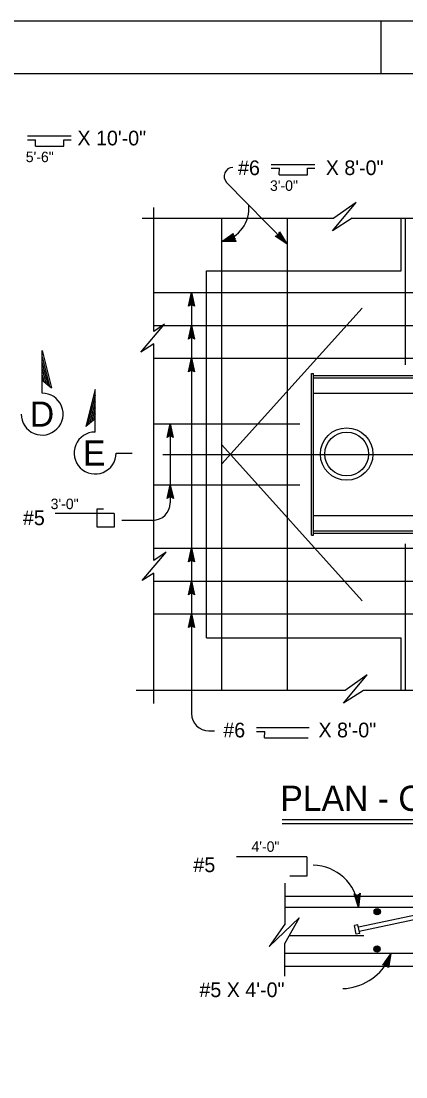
# Model space of a CAD drawing. Extents: x 0 to 2.83, y 0 to 1.83.
# Drawn here: x 0.902 to 1.207, y 0.995 to 1.833 of the extents above; entities that cross this region are included whole.
import ezdxf

# ---------------------------------------------------------------- set-up
doc = ezdxf.new("R2010")
doc.units = 0
for name, color, linetype in [('10 Sheet Format', 7, 'Continuous'), ('201 Center and Station Line', 7, 'Continuous'), ('210 Border', 7, 'Continuous'), ('212 Leaders and Dim Lines', 7, 'Continuous'), ('214 Text and Titles', 7, 'Continuous'), ('216 Rebar', 7, 'Continuous'), ('220 Structural Steel', 7, 'Continuous'), ('241 Concrete', 7, 'Continuous'), ('Default', 7, 'Continuous')]:
    doc.layers.add(name, color=color, linetype=linetype)

msp = doc.modelspace()

# ---------------------------------------------------------------- linework, layer by layer
at = {"layer": '10 Sheet Format'}
msp.add_lwpolyline([(0, 0), (2.83333, 0), (2.83333, 1.83333), (0, 1.83333)], close=True, dxfattribs=at)
at = {"layer": '201 Center and Station Line'}
msp.add_line((1.01442, 1.48922), (1.68502, 1.48922), dxfattribs=at)
at = {"layer": '210 Border'}
for p, q in [((1.1875, 1.83333), (1.1875, 1.79167)), ((0.08333, 1.79167), (2.79167, 1.79167))]:
    msp.add_line(p, q, dxfattribs=at)
at = {"layer": '212 Leaders and Dim Lines'}
for p, q in [((1.06493, 1.70523), (1.1128, 1.65645)), ((1.06126, 1.65815), (1.0702, 1.66475)), ((1.06145, 1.65841), (1.07156, 1.66301)), ((1.07154, 1.66076), (1.06354, 1.65916)), ((1.06355, 1.65917), (1.07007, 1.66398)), ((1.06391, 1.65894), (1.07128, 1.66229)), ((1.06582, 1.66017), (1.07003, 1.66328)), ((1.07089, 1.66119), (1.06582, 1.66017)), ((1.06633, 1.65944), (1.0711, 1.66161)), ((1.06811, 1.66118), (1.06991, 1.66251)), ((1.07034, 1.66163), (1.06811, 1.66118)), ((1.06878, 1.65996), (1.07082, 1.66088)), ((1.0702, 1.66475), (1.06985, 1.66196)), ((1.06985, 1.66196), (1.07216, 1.66033)), ((1.0702, 1.66475), (1.0702, 1.66475)), ((1.07156, 1.66301), (1.07064, 1.66036)), ((1.07156, 1.66301), (1.07156, 1.66301)), ((1.10349, 1.66251), (1.10621, 1.66316)), ((1.1128, 1.65645), (1.10349, 1.66251)), ((1.10349, 1.66251), (1.10349, 1.66251)), ((1.11103, 1.65824), (1.10425, 1.66266)), ((1.10931, 1.66002), (1.10492, 1.66287)), ((1.10756, 1.6618), (1.10568, 1.66302)), ((1.10621, 1.66316), (1.10693, 1.66589)), ((1.10635, 1.66374), (1.10756, 1.6618)), ((1.10658, 1.66441), (1.10931, 1.66002)), ((1.10675, 1.66516), (1.11105, 1.65823)), ((1.10693, 1.66589), (1.10693, 1.66589)), ((1.10693, 1.66589), (1.1128, 1.65645)), ((1.07216, 1.66033), (1.06126, 1.65815)), ((1.06126, 1.65815), (1.06126, 1.65815)), ((1.07256, 1.65829), (1.06145, 1.65841)), ((1.06145, 1.65841), (1.06145, 1.65841)), ((1.07205, 1.65884), (1.06389, 1.65893)), ((1.0715, 1.65938), (1.06633, 1.65944)), ((1.07105, 1.65993), (1.06878, 1.65996)), ((1.07064, 1.66036), (1.07256, 1.65829)), ((1.07216, 1.66033), (1.07216, 1.66033)), ((1.07256, 1.65829), (1.07256, 1.65829)), ((1.1128, 1.65645), (1.1128, 1.65645)), ((1.03469, 1.60685), (1.03711, 1.6177)), ((1.03533, 1.60724), (1.03711, 1.6152)), ((1.03598, 1.60766), (1.03711, 1.6127)), ((1.03661, 1.60798), (1.0371, 1.6102)), ((1.0371, 1.6102), (1.03759, 1.60802)), ((1.03711, 1.6177), (1.03711, 1.28338)), ((1.03711, 1.6177), (1.03711, 1.6177)), ((1.03711, 1.6177), (1.03952, 1.60685)), ((1.03711, 1.6127), (1.03824, 1.60759)), ((1.03712, 1.61518), (1.03887, 1.60727)), ((1.03711, 1.60829), (1.03469, 1.60685)), ((1.03469, 1.60685), (1.03469, 1.60685)), ((1.03952, 1.60685), (1.03711, 1.60829)), ((1.03952, 1.60685), (1.03952, 1.60685)), ((1.03469, 1.58081), (1.03711, 1.59166)), ((1.03533, 1.5812), (1.03711, 1.58917)), ((1.03598, 1.58162), (1.0371, 1.58666)), ((1.0371, 1.58666), (1.03824, 1.58156)), ((1.03711, 1.59166), (1.03711, 1.59166)), ((1.03711, 1.59166), (1.03952, 1.58081)), ((1.03712, 1.58914), (1.03887, 1.58123)), ((1.03711, 1.58226), (1.03469, 1.58081)), ((1.03469, 1.58081), (1.03469, 1.58081)), ((1.03661, 1.58194), (1.0371, 1.58417)), ((1.0371, 1.58417), (1.03759, 1.58198)), ((1.03952, 1.58081), (1.03711, 1.58226)), ((1.03952, 1.58081), (1.03952, 1.58081)), ((1.03469, 1.55477), (1.03711, 1.56562)), ((1.03533, 1.55516), (1.03711, 1.56312)), ((1.03598, 1.55558), (1.03711, 1.56062)), ((1.03711, 1.56562), (1.03711, 1.56562)), ((1.03711, 1.56562), (1.03952, 1.55477)), ((1.03711, 1.56062), (1.03824, 1.55551)), ((1.03712, 1.5631), (1.03887, 1.55519)), ((1.03711, 1.55621), (1.03469, 1.55477)), ((1.03469, 1.55477), (1.03469, 1.55477)), ((1.03661, 1.5559), (1.0371, 1.55812)), ((1.0371, 1.55812), (1.03759, 1.55594)), ((1.03952, 1.55477), (1.03711, 1.55621)), ((1.03952, 1.55477), (1.03952, 1.55477)), ((1.01776, 1.50268), (1.02019, 1.51353)), ((1.0184, 1.50307), (1.02018, 1.51103)), ((1.02019, 1.51353), (1.02019, 1.45069)), ((1.02019, 1.51353), (1.02019, 1.51353)), ((1.02019, 1.51353), (1.02259, 1.50268)), ((1.02019, 1.51101), (1.02194, 1.5031)), ((1.02019, 1.50413), (1.01776, 1.50268)), ((1.01776, 1.50268), (1.01776, 1.50268)), ((1.01905, 1.5035), (1.02018, 1.50853)), ((1.01968, 1.50381), (1.02018, 1.50603)), ((1.02018, 1.50853), (1.02131, 1.50342)), ((1.02018, 1.50603), (1.02066, 1.50385)), ((1.02259, 1.50268), (1.02019, 1.50413)), ((1.02259, 1.50268), (1.02259, 1.50268)), ((1.01787, 1.45426), (1.02029, 1.46511)), ((1.01851, 1.45465), (1.02029, 1.46261)), ((1.01916, 1.45507), (1.02028, 1.46011)), ((1.02028, 1.46011), (1.02142, 1.455)), ((1.02029, 1.46511), (1.02029, 1.46511)), ((1.02029, 1.46511), (1.0227, 1.45426)), ((1.02029, 1.46259), (1.02204, 1.45468)), ((1.02029, 1.4557), (1.01787, 1.45426)), ((1.01787, 1.45426), (1.01787, 1.45426)), ((1.01979, 1.45539), (1.02028, 1.45761)), ((1.02028, 1.45761), (1.02077, 1.45543)), ((1.0227, 1.45426), (1.02029, 1.4557)), ((1.02269, 1.45426), (1.02269, 1.45426)), ((0.9819, 1.43681), (1.00629, 1.43681)), ((1.03469, 1.40373), (1.03711, 1.41458)), ((1.03534, 1.40412), (1.03711, 1.41208)), ((1.03599, 1.40454), (1.03711, 1.40958)), ((1.03711, 1.41458), (1.03711, 1.41458)), ((1.03711, 1.41458), (1.03952, 1.40373)), ((1.03711, 1.40958), (1.03824, 1.40447)), ((1.03712, 1.41206), (1.03887, 1.40415)), ((1.03711, 1.40517), (1.03469, 1.40373)), ((1.03469, 1.40373), (1.03469, 1.40373)), ((1.03661, 1.40486), (1.03711, 1.40708)), ((1.03711, 1.40708), (1.03759, 1.40489)), ((1.03952, 1.40373), (1.03711, 1.40517)), ((1.03952, 1.40373), (1.03952, 1.40373)), ((1.03469, 1.37776), (1.03712, 1.38861)), ((1.03534, 1.37815), (1.03711, 1.38611)), ((1.03712, 1.38861), (1.03712, 1.38861)), ((1.03712, 1.38861), (1.03952, 1.37776)), ((1.03712, 1.38609), (1.03887, 1.37818)), ((1.03712, 1.37921), (1.03469, 1.37776)), ((1.03469, 1.37776), (1.03469, 1.37776)), ((1.03599, 1.37857), (1.03711, 1.38361)), ((1.03661, 1.37889), (1.03711, 1.38111)), ((1.03711, 1.38361), (1.03825, 1.3785)), ((1.03711, 1.38111), (1.03759, 1.37893)), ((1.03952, 1.37776), (1.03712, 1.37921)), ((1.03952, 1.37776), (1.03952, 1.37776)), ((1.03469, 1.35165), (1.03711, 1.3625)), ((1.03533, 1.35204), (1.03711, 1.36)), ((1.03711, 1.3625), (1.03711, 1.3625)), ((1.03711, 1.3625), (1.03952, 1.35165)), ((1.03712, 1.35998), (1.03887, 1.35207)), ((1.03711, 1.35309), (1.03469, 1.35165)), ((1.03469, 1.35165), (1.03469, 1.35165)), ((1.03598, 1.35246), (1.0371, 1.3575)), ((1.03661, 1.35278), (1.0371, 1.35501)), ((1.0371, 1.3575), (1.03824, 1.35239)), ((1.0371, 1.35501), (1.03759, 1.35282)), ((1.03952, 1.35165), (1.03711, 1.35309)), ((1.03952, 1.35165), (1.03952, 1.35165)), ((1.16881, 1.13884), (1.17107, 1.14053)), ((1.17107, 1.14053), (1.16977, 1.12949)), ((1.17107, 1.14053), (1.17107, 1.14053)), ((1.16977, 1.12949), (1.16627, 1.14003)), ((1.16627, 1.14003), (1.16627, 1.14003)), ((1.16627, 1.14003), (1.16881, 1.13884)), ((1.16951, 1.13199), (1.16696, 1.13968)), ((1.16927, 1.13446), (1.16761, 1.13942)), ((1.16901, 1.13694), (1.1683, 1.13907)), ((1.16928, 1.13921), (1.16901, 1.13694)), ((1.16987, 1.13959), (1.16927, 1.13446)), ((1.17047, 1.14007), (1.16952, 1.13197)), ((1.16977, 1.12949), (1.16977, 1.12949)), ((1.18897, 1.0835), (1.19539, 1.09257)), ((1.18971, 1.08361), (1.19443, 1.09027)), ((1.19443, 1.09025), (1.19299, 1.08228)), ((1.19539, 1.09257), (1.19343, 1.08164)), ((1.19539, 1.09257), (1.19539, 1.09257)), ((1.19176, 1.0839), (1.18897, 1.0835)), ((1.18897, 1.0835), (1.18897, 1.0835)), ((1.19048, 1.08375), (1.19346, 1.08796)), ((1.19118, 1.0838), (1.19249, 1.08566)), ((1.19343, 1.08164), (1.19176, 1.0839)), ((1.19249, 1.08566), (1.1921, 1.08346)), ((1.19346, 1.08796), (1.19253, 1.08281)), ((1.19342, 1.08164), (1.19342, 1.08164))]:
    msp.add_line(p, q, dxfattribs=at)
for centre, radius, start, end in [((1.06989, 1.71009), 0.00694, 90, 224.47437), ((1.0559, 1.68465), 0.02682, 281.93867, 5.79539), ((1.0063, 1.45069), 0.01389, 270, 360), ((1.051, 1.28338), 0.01389, 180, 270), ((1.13266, 1.12566), 0.03731, 5.89078, 88.49941), ((1.15507, 1.10898), 0.0442, 272.96074, 329.60136)]:
    msp.add_arc(centre, radius, start, end, dxfattribs=at)
at = {"layer": '214 Text and Titles'}
for p, q in [((0.90704, 1.7421), (0.9416, 1.7421)), ((0.90704, 1.73908), (0.91342, 1.73908)), ((0.91338, 1.734), (0.91342, 1.73908)), ((0.91338, 1.734), (0.93574, 1.734)), ((1.10047, 1.71942), (1.13502, 1.71942)), ((1.10047, 1.7164), (1.10684, 1.7164)), ((1.1068, 1.71131), (1.10684, 1.7164)), ((1.1068, 1.71131), (1.12916, 1.71131)), ((1.12916, 1.71131), (1.12921, 1.7164)), ((1.12921, 1.7164), (1.13502, 1.7164)), ((0.91857, 1.57162), (0.92608, 1.54215)), ((0.91857, 1.53786), (0.91857, 1.57162)), ((0.91857, 1.56677), (0.92453, 1.54341)), ((0.91857, 1.56193), (0.92297, 1.54467)), ((0.91857, 1.55708), (0.92141, 1.54593)), ((0.91857, 1.55223), (0.91985, 1.54719)), ((0.91857, 1.54823), (0.92608, 1.54215)), ((0.91871, 1.53786), (0.91871, 1.53786)), ((0.96063, 1.54071), (0.95312, 1.51124)), ((0.96063, 1.53586), (0.95467, 1.5125)), ((0.96063, 1.50695), (0.96063, 1.54071)), ((0.96063, 1.53102), (0.95623, 1.51376)), ((0.96063, 1.52617), (0.95779, 1.51502)), ((0.96063, 1.52132), (0.95935, 1.51628)), ((0.96063, 1.51732), (0.95312, 1.51124)), ((0.96049, 1.50695), (0.96049, 1.50695)), ((0.9773, 1.49028), (0.98998, 1.49028)), ((0.9622, 1.43134), (0.9622, 1.44604)), ((0.97561, 1.44227), (0.92897, 1.44227)), ((0.97561, 1.44227), (0.97561, 1.43134)), ((0.97561, 1.43134), (0.9622, 1.43134)), ((1.08883, 1.2722), (1.1306, 1.2722)), ((1.08883, 1.26918), (1.09521, 1.26918)), ((1.09517, 1.2641), (1.09521, 1.26918)), ((1.09517, 1.2641), (1.12977, 1.2641)), ((1.10901, 1.19919), (1.57473, 1.19919)), ((1.10901, 1.19594), (1.57473, 1.19594)), ((1.1287, 1.16953), (1.07293, 1.16953)), ((1.1287, 1.16953), (1.1287, 1.15423)), ((1.1287, 1.15423), (1.1152, 1.15423)), ((1.25539, 1.13793), (1.11129, 1.13793))]:
    msp.add_line(p, q, dxfattribs=at)
for centre, start, end in [((0.91857, 1.52119), 179.99947, 89.99996), ((0.96063, 1.49028), 90.00004, 0.00053)]:
    msp.add_arc(centre, 0.01667, start, end, dxfattribs=at)
at = {"layer": '216 Rebar'}
for p, q in [((1.06111, 1.30173), (1.06111, 1.67672)), ((1.11319, 1.30173), (1.11319, 1.67672)), ((1.20694, 1.5604), (1.20694, 1.67672)), ((1.00729, 1.6177), (1.57642, 1.6177)), ((1.0611, 1.48156), (1.17263, 1.60541)), ((1.00729, 1.59165), (1.57642, 1.59165)), ((1.00729, 1.56561), (1.57642, 1.56561)), ((1.00729, 1.51353), (1.12302, 1.51353)), ((1.0611, 1.49685), (1.17263, 1.37299)), ((1.00729, 1.46492), (1.12302, 1.46492)), ((1.20694, 1.30173), (1.20694, 1.41804)), ((1.00729, 1.41457), (1.57642, 1.41457)), ((1.00729, 1.38853), (1.57642, 1.38853)), ((1.00729, 1.36249), (1.57642, 1.36249)), ((1.24316, 1.12925), (1.11129, 1.12925)), ((1.17385, 1.10668), (1.11456, 1.10668)), ((1.25024, 1.0928), (1.11103, 1.0928))]:
    msp.add_line(p, q, dxfattribs=at)
for centre, radius in [((1.18452, 1.12593), 0.00252), ((1.18452, 1.12593), 0.00239), ((1.18452, 1.12593), 0.00227), ((1.18452, 1.12593), 0.00214), ((1.18452, 1.12593), 0.00202), ((1.18452, 1.12593), 0.00189), ((1.18452, 1.12593), 0.00176), ((1.18452, 1.12593), 0.00164), ((1.18452, 1.12593), 0.00151), ((1.18452, 1.12593), 0.00139), ((1.18452, 1.12593), 0.00126), ((1.18452, 1.12593), 0.00113), ((1.18452, 1.12593), 0.00101), ((1.18452, 1.12593), 0.000882), ((1.18452, 1.12593), 0.000756), ((1.18452, 1.12593), 0.00063), ((1.18452, 1.12593), 0.000504), ((1.18436, 1.09626), 0.00252), ((1.18436, 1.09626), 0.00239), ((1.18436, 1.09626), 0.00227), ((1.18436, 1.09626), 0.00214), ((1.18436, 1.09626), 0.00202), ((1.18436, 1.09626), 0.00189), ((1.18436, 1.09626), 0.00176), ((1.18436, 1.09626), 0.00164), ((1.18436, 1.09626), 0.00151), ((1.18436, 1.09626), 0.00139), ((1.18436, 1.09626), 0.00126), ((1.18436, 1.09626), 0.00113), ((1.18436, 1.09626), 0.00101), ((1.18436, 1.09626), 0.000882), ((1.18436, 1.09626), 0.000756), ((1.18436, 1.09626), 0.00063), ((1.18436, 1.09626), 0.000504)]:
    msp.add_circle(centre, radius, dxfattribs=at)
at = {"layer": '220 Structural Steel'}
for p, q in [((1.13229, 1.42499), (1.13229, 1.55346)), ((1.13229, 1.55346), (1.13403, 1.55346)), ((1.13403, 1.42499), (1.13403, 1.55346)), ((1.13403, 1.55172), (1.4691, 1.55172)), ((1.13403, 1.54999), (1.4691, 1.54999)), ((1.13403, 1.53784), (1.2516, 1.53784)), ((1.13403, 1.44061), (1.30764, 1.44061)), ((1.13403, 1.42846), (1.4691, 1.42846)), ((1.13403, 1.42672), (1.4691, 1.42672)), ((1.13229, 1.42499), (1.13403, 1.42499)), ((1.25192, 1.1311), (1.16956, 1.11374)), ((1.25193, 1.12755), (1.17028, 1.11034)), ((1.16921, 1.11544), (1.16649, 1.11487)), ((1.17064, 1.10864), (1.16921, 1.11544)), ((1.16792, 1.10807), (1.16649, 1.11487)), ((1.17064, 1.10864), (1.16792, 1.10807))]:
    msp.add_line(p, q, dxfattribs=at)
for radius in [0.02083, 0.01736]:
    msp.add_circle((1.16024, 1.48944), radius, dxfattribs=at)
at = {"layer": '241 Concrete'}
for p, q in [((1.14914, 1.66685), (1.16794, 1.6893)), ((1.16794, 1.6893), (1.15004, 1.67672)), ((1.00729, 1.58685), (1.00729, 1.6854)), ((0.99785, 1.67672), (1.15004, 1.67672)), ((1.16466, 1.67672), (1.14914, 1.66685)), ((1.16466, 1.67672), (1.4665, 1.67672)), ((1.20347, 1.63506), (1.20347, 1.67672)), ((1.04896, 1.34339), (1.04896, 1.63506)), ((1.04896, 1.63506), (1.20347, 1.63506)), ((0.99688, 1.57029), (1.01568, 1.59274)), ((1.01568, 1.59274), (1.00729, 1.58685)), ((1.00729, 1.57691), (0.99688, 1.57029)), ((1.00729, 1.40481), (1.00729, 1.57691)), ((0.99807, 1.38909), (1.01688, 1.41154)), ((1.01688, 1.41154), (1.00729, 1.40481)), ((1.00729, 1.39496), (0.99807, 1.38909)), ((1.00729, 1.29137), (1.00729, 1.39496)), ((1.04896, 1.34339), (1.20347, 1.34339)), ((1.20347, 1.30173), (1.20347, 1.34339)), ((1.15763, 1.29155), (1.17643, 1.314)), ((1.17643, 1.314), (1.15895, 1.30173)), ((1.15895, 1.30173), (0.99326, 1.30173)), ((1.17362, 1.30173), (1.15763, 1.29155)), ((1.46832, 1.30173), (1.17362, 1.30173)), ((1.11129, 1.14864), (1.11129, 1.11605)), ((1.09876, 1.09835), (1.1227, 1.12105)), ((1.11129, 1.11605), (1.09876, 1.09835)), ((1.1227, 1.12105), (1.11103, 1.10044)), ((1.11103, 1.10044), (1.11103, 1.07461)), ((1.25024, 1.08238), (1.11103, 1.08238))]:
    msp.add_line(p, q, dxfattribs=at)
at = {"layer": 'Default'}
for p, q in [((0.93574, 1.734), (0.93578, 1.73908)), ((0.93578, 1.73908), (0.9416, 1.73908)), ((0.9622, 1.44604), (0.9673, 1.44604)), ((1.051, 1.26949), (1.0554, 1.26949))]:
    msp.add_line(p, q, dxfattribs=at)

# ---------------------------------------------------------------- texts
at = {"layer": '214 Text and Titles'}
for s, height, p in [('X 10\'-0"', 0.011667, (0.9466, 1.73463)), ('5\'-6"', 0.008333, (0.90561, 1.7213)), ('#6', 0.011667, (1.07405, 1.71101)), ('X 8\'-0"', 0.011667, (1.14371, 1.71105)), ('3\'-0"', 0.008333, (1.09941, 1.69848)), ('D', 0.02, (0.90881, 1.51119)), ('E', 0.02, (0.95095, 1.48028)), ('3\'-0"', 0.008333, (0.92532, 1.4457)), ('#5', 0.011667, (0.90333, 1.43298)), ('#6', 0.011667, (1.06235, 1.2644)), ('X 8\'-0"', 0.011667, (1.1379, 1.26443)), ('PLAN - CURB INSTALLATION', 0.0200026, (1.10763, 1.20603)), ('4\'-0"', 0.008333, (1.08471, 1.1735)), ('#5', 0.011667, (1.03863, 1.15736)), ('#5 X 4\'-0"', 0.011667, (1.04342, 1.0581))]:
    msp.add_text(s, height=height, dxfattribs=at).set_placement(p)

doc.saveas('drawing.dxf')
